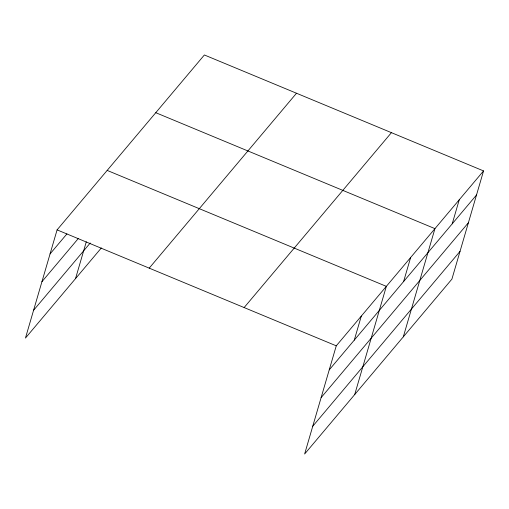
<?xml version="1.0" encoding="UTF-8"?>
<svg xmlns="http://www.w3.org/2000/svg" width="509" height="509" viewBox="0 0 509 509"><rect width="100%" height="100%" fill="white"/><g stroke="black" fill="none" stroke-linecap="round" stroke-linejoin="round"><path stroke-width="0.76" d="M483.55 170.922L336.264 345.827L304.624 454.028L451.909 279.123L483.55 170.922L204.376 54.972L57.091 229.877L25.45 338.078L101.348 247.947M75.529 278.614L86.288 241.807M354.27 340.139L361.301 316.089M354.703 394.564L386.344 286.357L107.17 170.407M403.612 281.547L410.642 257.497M403.306 336.843L434.947 228.636L155.773 112.693M452.215 223.826L459.245 199.782M50.06 253.927L66.921 233.898M41.935 281.693L78.221 238.613M33.569 310.305L90.233 243.022M149.22 268.141L296.505 93.236M244.135 307.563L391.421 132.658M329.234 369.871L476.519 194.966M321.109 397.644L468.395 222.738M312.742 426.256L460.028 251.351M57.091 229.877L336.264 345.827"/></g></svg>
